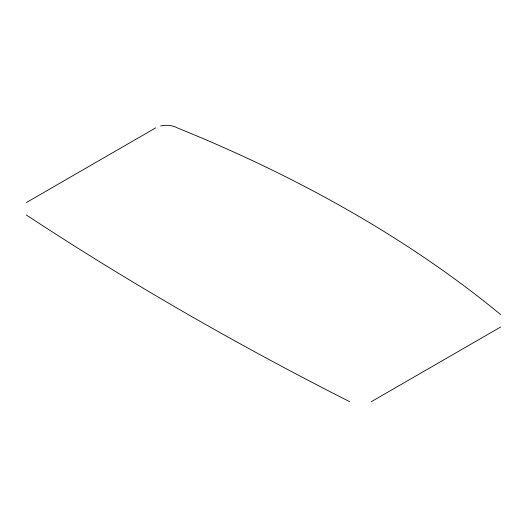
<?xml version="1.0" encoding="UTF-8"?>
<svg xmlns="http://www.w3.org/2000/svg" width="527" height="527" viewBox="0 0 527 527"><rect width="100%" height="100%" fill="white"/><g stroke="black" fill="none" stroke-linecap="round" stroke-linejoin="round"><path stroke-width="0.79" d="M26.35 202.552L155.702 127.87M371.298 401.706L500.65 327.023M349.737 401.706C238.645 345.442 130.386 283.473 26.35 215.003M500.65 314.579A1316.848 760.277 0 0 0 177.263 127.87A15.243 8.801 0 0 0 160.649 125.966"/></g></svg>
